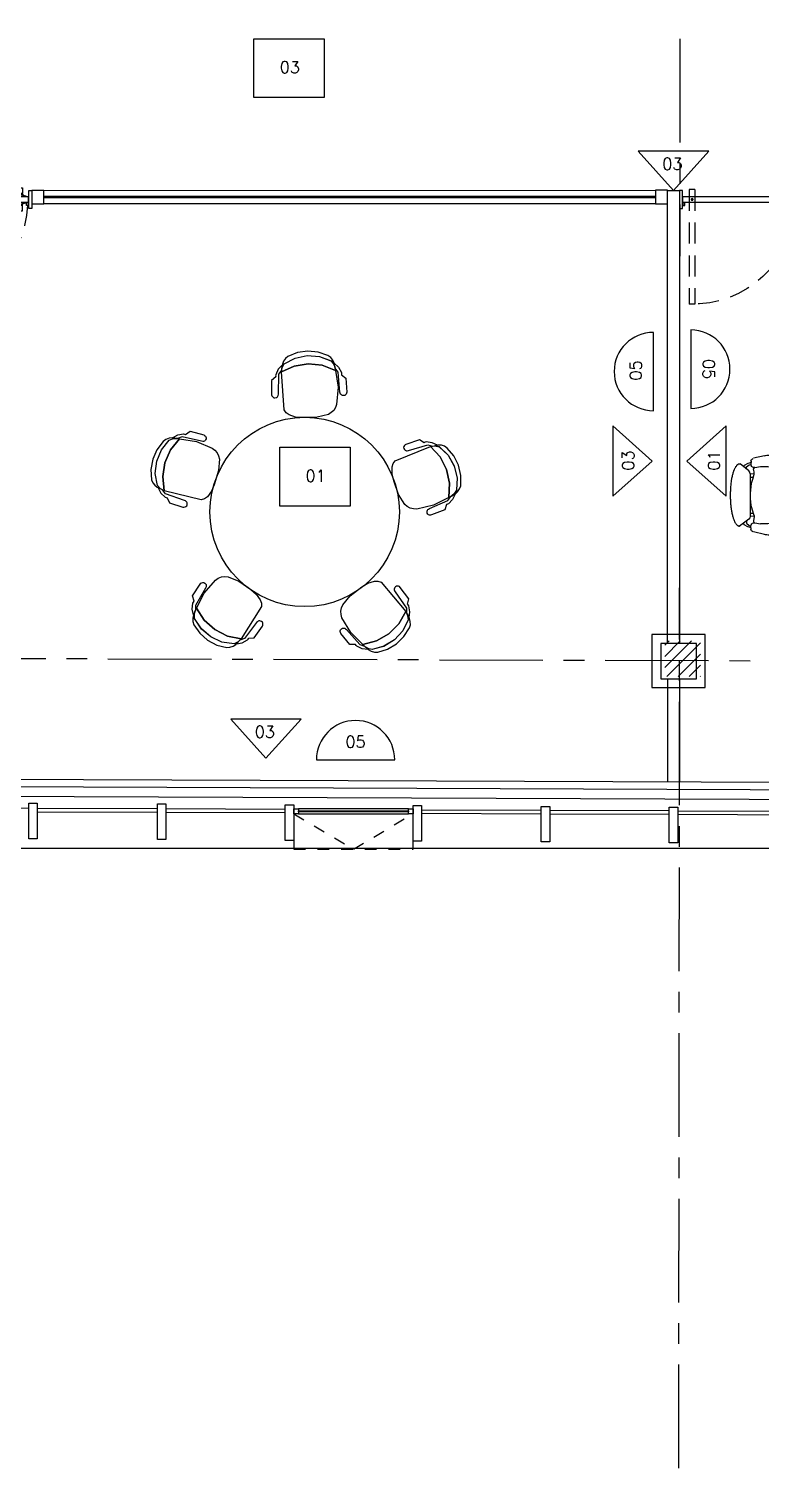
# Model space of a CAD drawing. Extents: x -4 to 325, y -1 to 181.
# Drawn here: x 21.86 to 28.04, y -1.28 to 10.87 of the extents above; entities that cross this region are included whole.
import ezdxf
from ezdxf.enums import TextEntityAlignment as Align

# ---------------------------------------------------------------- set-up
doc = ezdxf.new("R2010")
doc.units = 0
doc.header["$LTSCALE"] = 0.7
doc.header["$MEASUREMENT"] = 0
for name, pattern in [('REC4_A1-00_PLANTA GENERAL$1$X-BB$0$CENTER', [2, 1.25, -0.25, 0.25, -0.25]), ('REC4_A1-00_PLANTA GENERAL$1$X-BB$0$HIDDEN2', [0.1875, 0.125, -0.0625]), ('REC4_A1-00_PLANTA GENERAL$1$X-PP$0$HIDDEN', [0.375, 0.25, -0.125]), ('X-BB$0$HIDDEN2', [0.1875, 0.125, -0.0625])]:
    doc.linetypes.add(name, pattern=pattern)
doc.layers.get('0').update_dxf_attribs({"linetype": 'CONTINUOUS'})
for name, color, linetype in [('REC4_A1-00_PLANTA GENERAL$1$ACABADO INTERIOR', 4, 'CONTINUOUS'), ('REC4_A1-00_PLANTA GENERAL$1$BB$0$A-COLS', 251, 'CONTINUOUS'), ('REC4_A1-00_PLANTA GENERAL$1$BB$0$A-GLAZ', 251, 'CONTINUOUS'), ('REC4_A1-00_PLANTA GENERAL$1$BB$0$A-GRID', 251, 'REC4_A1-00_PLANTA GENERAL$1$X-BB$0$CENTER'), ('REC4_A1-00_PLANTA GENERAL$1$BB$0$A-WALL-FULL', 251, 'CONTINUOUS'), ('REC4_A1-00_PLANTA GENERAL$1$BB$0$A-WALL-PRHT', 251, 'CONTINUOUS'), ('REC4_A1-00_PLANTA GENERAL$1$FN$0$I-FURN-FREE', 1, 'CONTINUOUS'), ('REC4_A1-00_PLANTA GENERAL$1$LAMBRINES', 3, 'CONTINUOUS'), ('REC4_A1-00_PLANTA GENERAL$1$PP$0$I-CANCELERIA', 253, 'CONTINUOUS'), ('REC4_A1-00_PLANTA GENERAL$1$PP$0$I-DOOR', 253, 'CONTINUOUS'), ('REC4_A1-00_PLANTA GENERAL$1$PP$0$I-FLOR-DIMS', 1, 'CONTINUOUS'), ('REC4_A1-00_PLANTA GENERAL$1$PP$0$I-GLAZ', 253, 'CONTINUOUS'), ('REC4_A1-00_PLANTA GENERAL$1$PP$0$I-WALL', 253, 'CONTINUOUS')]:
    doc.layers.add(name, color=color, linetype=linetype)
doc.styles.add('REC4_A1-00_PLANTA GENERAL$0$X-FN$0$ARIAL', font='arial.ttf')
doc.styles.add('ROMANS', font='romans.shx', dxfattribs={"width": 0.75})

# ---------------------------------------------------------------- blocks, each defined once
blk = doc.blocks.new('REC4_A1-00_PLANTA GENERAL$0$X-FN$0$silla princ')
for p, q in [((2744.437, -1476.804), (2744.344, -1476.826)), ((2744.558, -1476.804), (2744.48, -1476.8)), ((2744.305, -1476.933), (2744.228, -1476.874)), ((2744.266, -1476.886), (2744.26, -1476.899)), ((2744.296, -1476.869), (2744.266, -1476.886)), ((2744.285, -1476.912), (2744.286, -1476.899)), ((2744.286, -1476.919), (2744.285, -1476.912)), ((2744.286, -1476.899), (2744.307, -1476.881)), ((2744.307, -1476.866), (2744.296, -1476.869)), ((2744.314, -1476.944), (2744.305, -1476.933)), ((2744.324, -1476.862), (2744.307, -1476.866)), ((2744.307, -1476.881), (2744.323, -1476.879)), ((2744.316, -1476.957), (2744.314, -1476.944)), ((2744.324, -1476.85), (2744.323, -1476.878)), ((2744.345, -1476.917), (2744.349, -1476.904)), ((2744.345, -1476.92), (2744.345, -1476.917)), ((2744.348, -1476.941), (2744.345, -1476.92)), ((2744.35, -1476.954), (2744.348, -1476.941)), ((2744.355, -1476.903), (2744.404, -1476.895)), ((2744.487, -1476.897), (2744.517, -1476.9)), ((2744.519, -1476.901), (2744.551, -1476.907)), ((2744.628, -1476.899), (2744.579, -1476.894)), ((2744.582, -1476.882), (2744.582, -1476.829)), ((2744.67, -1476.909), (2744.628, -1476.899)), ((2744.317, -1477.318), (2744.316, -1476.957)), ((2744.35, -1476.96), (2744.316, -1476.957)), ((2744.316, -1476.986), (2744.342, -1476.984)), ((2744.316, -1477.109), (2744.323, -1477.051)), ((2744.323, -1477.051), (2744.325, -1477.042)), ((2744.325, -1477.042), (2744.344, -1476.977)), ((2744.344, -1476.977), (2744.35, -1476.962)), ((2744.35, -1476.962), (2744.35, -1476.954)), ((2744.317, -1477.152), (2744.316, -1477.109)), ((2744.322, -1477.21), (2744.317, -1477.152)), ((2744.317, -1477.29), (2744.342, -1477.29)), ((2744.348, -1477.315), (2744.317, -1477.318)), ((2744.326, -1477.235), (2744.322, -1477.21)), ((2744.336, -1477.269), (2744.326, -1477.235)), ((2744.345, -1477.3), (2744.336, -1477.269)), ((2744.348, -1477.315), (2744.345, -1477.3)), ((2744.305, -1477.342), (2744.232, -1477.4)), ((2744.266, -1477.388), (2744.261, -1477.377)), ((2744.296, -1477.405), (2744.266, -1477.388)), ((2744.286, -1477.357), (2744.285, -1477.362)), ((2744.285, -1477.362), (2744.286, -1477.375)), ((2744.286, -1477.375), (2744.307, -1477.392)), ((2744.307, -1477.408), (2744.296, -1477.405)), ((2744.314, -1477.331), (2744.305, -1477.342)), ((2744.307, -1477.392), (2744.323, -1477.395)), ((2744.324, -1477.412), (2744.307, -1477.408)), ((2744.317, -1477.318), (2744.314, -1477.331)), ((2744.324, -1477.424), (2744.323, -1477.396)), ((2744.343, -1477.357), (2744.348, -1477.333)), ((2744.35, -1477.37), (2744.343, -1477.357)), ((2744.348, -1477.333), (2744.348, -1477.315)), ((2744.355, -1477.371), (2744.404, -1477.379)), ((2744.487, -1477.377), (2744.517, -1477.374)), ((2744.519, -1477.373), (2744.551, -1477.367)), ((2744.628, -1477.375), (2744.579, -1477.38)), ((2744.582, -1477.392), (2744.582, -1477.445)), ((2744.671, -1477.365), (2744.628, -1477.375)), ((2744.437, -1477.47), (2744.344, -1477.448)), ((2744.558, -1477.47), (2744.48, -1477.474))]:
    blk.add_line(p, q)
at = {"flags": 128}
for points in [[(2744.223, -1476.873), (2744.22, -1476.874), (2744.217, -1476.875), (2744.215, -1476.877), (2744.212, -1476.878), (2744.209, -1476.881), (2744.206, -1476.883), (2744.204, -1476.886), (2744.201, -1476.889), (2744.198, -1476.893), (2744.196, -1476.897), (2744.193, -1476.901), (2744.191, -1476.906), (2744.188, -1476.91), (2744.186, -1476.915), (2744.184, -1476.921), (2744.181, -1476.927), (2744.179, -1476.933), (2744.177, -1476.939), (2744.175, -1476.945), (2744.173, -1476.952), (2744.171, -1476.959), (2744.169, -1476.966), (2744.167, -1476.974), (2744.166, -1476.982), (2744.164, -1476.99), (2744.162, -1476.998), (2744.161, -1477.006), (2744.16, -1477.014), (2744.158, -1477.023), (2744.157, -1477.032), (2744.156, -1477.041), (2744.155, -1477.05), (2744.154, -1477.059), (2744.153, -1477.068), (2744.153, -1477.078), (2744.152, -1477.087), (2744.152, -1477.097), (2744.151, -1477.106), (2744.151, -1477.116), (2744.151, -1477.126), (2744.151, -1477.135), (2744.151, -1477.145), (2744.151, -1477.155), (2744.151, -1477.164), (2744.152, -1477.174), (2744.152, -1477.183), (2744.153, -1477.193), (2744.153, -1477.202), (2744.154, -1477.211), (2744.155, -1477.221), (2744.156, -1477.23), (2744.157, -1477.239), (2744.158, -1477.248), (2744.159, -1477.256), (2744.16, -1477.265), (2744.162, -1477.273), (2744.163, -1477.281), (2744.165, -1477.289), (2744.167, -1477.297), (2744.168, -1477.305), (2744.17, -1477.312), (2744.172, -1477.319), (2744.174, -1477.326), (2744.176, -1477.333), (2744.178, -1477.339), (2744.18, -1477.345), (2744.183, -1477.351), (2744.185, -1477.357), (2744.187, -1477.362), (2744.19, -1477.367), (2744.192, -1477.371), (2744.195, -1477.376), (2744.197, -1477.38), (2744.2, -1477.383), (2744.203, -1477.387), (2744.205, -1477.39), (2744.208, -1477.392), (2744.211, -1477.395), (2744.214, -1477.397), (2744.216, -1477.398), (2744.219, -1477.4), (2744.222, -1477.4), (2744.225, -1477.401), (2744.228, -1477.401)], [(2744.671, -1477.365), (2744.675, -1477.364), (2744.679, -1477.363), (2744.682, -1477.362), (2744.686, -1477.36), (2744.69, -1477.358), (2744.693, -1477.355), (2744.697, -1477.352), (2744.7, -1477.349), (2744.704, -1477.346), (2744.707, -1477.342), (2744.711, -1477.338), (2744.714, -1477.333), (2744.717, -1477.329), (2744.72, -1477.324), (2744.723, -1477.318), (2744.726, -1477.313), (2744.729, -1477.307), (2744.732, -1477.301), (2744.735, -1477.294), (2744.737, -1477.288), (2744.74, -1477.281), (2744.742, -1477.274), (2744.744, -1477.266), (2744.746, -1477.259), (2744.748, -1477.251), (2744.75, -1477.243), (2744.752, -1477.235), (2744.753, -1477.227), (2744.755, -1477.219), (2744.756, -1477.21), (2744.757, -1477.202), (2744.758, -1477.193), (2744.759, -1477.184), (2744.76, -1477.175), (2744.76, -1477.167), (2744.761, -1477.158), (2744.761, -1477.149), (2744.761, -1477.14), (2744.761, -1477.131), (2744.761, -1477.122), (2744.761, -1477.113), (2744.76, -1477.104), (2744.76, -1477.095), (2744.759, -1477.086), (2744.758, -1477.078), (2744.757, -1477.069), (2744.756, -1477.06), (2744.754, -1477.052), (2744.753, -1477.044), (2744.751, -1477.036), (2744.749, -1477.028), (2744.748, -1477.02), (2744.746, -1477.012), (2744.743, -1477.005), (2744.741, -1476.998), (2744.739, -1476.991), (2744.736, -1476.984), (2744.734, -1476.977), (2744.731, -1476.971), (2744.728, -1476.965), (2744.725, -1476.959), (2744.722, -1476.954), (2744.719, -1476.948), (2744.716, -1476.943), (2744.713, -1476.939), (2744.71, -1476.934), (2744.706, -1476.93), (2744.703, -1476.927), (2744.699, -1476.923), (2744.696, -1476.92), (2744.692, -1476.918), (2744.688, -1476.915), (2744.685, -1476.913), (2744.681, -1476.911), (2744.677, -1476.91), (2744.673, -1476.909), (2744.67, -1476.909)]]:
    blk.add_lwpolyline(points, dxfattribs=at)
for centre, radius, start, end in [((2744.349, -1476.851), 0.0254, 103.3925, 178.698), ((2744.472, -1476.952), 0.152, 87.0643, 103.3925), ((2744.556, -1476.829), 0.0254, 0, 87.0643), ((2744.224, -1476.879), 0.00635, 52.4809, 102.7266), ((2744.349, -1476.878), 0.0254, 178.698, 262.725), ((2744.349, -1476.878), 0.0254, 262.725, 284.3814), ((2744.437, -1477.244), 0.35, 81.7564, 95.3033), ((2744.514, -1476.926), 0.0254, 78.6901, 83.8298), ((2744.556, -1476.882), 0.0254, 258.6901, 0), ((2744.228, -1477.395), 0.00635, 268.8874, 308.2544), ((2744.349, -1477.396), 0.0254, 97.275, 181.3019), ((2744.349, -1477.423), 0.0254, 181.3019, 256.6075), ((2744.349, -1477.396), 0.0254, 75.6186, 97.275), ((2744.437, -1477.03), 0.35, 264.6967, 278.2436), ((2744.514, -1477.348), 0.0254, 276.1702, 281.3099), ((2744.556, -1477.392), 0.0254, 0, 101.3099), ((2744.472, -1477.322), 0.152, 256.6075, 272.9357), ((2744.556, -1477.445), 0.0254, 272.9357, 0)]:
    blk.add_arc(centre, radius, start, end)
blk = doc.blocks.new('REC4_A1-00_PLANTA GENERAL$1$X-PP$0$door')
at = {"layer": 'REC4_A1-00_PLANTA GENERAL$1$PP$0$I-DOOR', "linetype": 'Continuous', "extrusion": (7.03085e-08, -3.52258e-06, 1)}
for p, q in [((61213.271, 25536.376, 0), (61213.183, 25536.376, 0)), ((61213.271, 25536.376, 0), (61213.183, 25536.376, 0)), ((61214.007, 25536.427, 0), (61214.055, 25536.427, 0)), ((61214.107, 25536.37), (61213.159, 25536.37)), ((61214.107, 25536.322, 0), (61213.159, 25536.322, 0)), ((61213.271, 25536.316, 0), (61213.182, 25536.316, 0)), ((61213.271, 25536.316, 0), (61213.182, 25536.316, 0)), ((61214.02, 25536.346, 0), (61214.042, 25536.346, 0)), ((61214.031, 25536.357, 0), (61214.031, 25536.335, 0)), ((61214.091, 25536.295, 0), (61214.091, 25536.32, 0)), ((61214.11, 25536.32, 0), (61214.091, 25536.32, 0)), ((61214.11, 25536.295, 0), (61214.091, 25536.295, 0)), ((61214.093, 25536.297, 0), (61214.093, 25536.318, 0)), ((61214.11, 25536.318, 0), (61214.093, 25536.318, 0)), ((61214.093, 25536.297, 0), (61214.11, 25536.297, 0)), ((61214.107, 25536.322, 0), (61214.107, 25536.37))]:
    blk.add_line(p, q, dxfattribs=at)
at = {"layer": 'REC4_A1-00_PLANTA GENERAL$1$PP$0$I-DOOR', "linetype": 'REC4_A1-00_PLANTA GENERAL$1$X-PP$0$HIDDEN', "extrusion": (7.03085e-08, -3.52258e-06, 1)}
for p, q in [((61214.007, 25536.427, 0), (61214.007, 25535.475, 0)), ((61214.055, 25536.427, 0), (61214.055, 25535.475, 0)), ((61214.007, 25535.475, 0), (61214.055, 25535.475, 0))]:
    blk.add_line(p, q, dxfattribs=at)
at = {"layer": 'REC4_A1-00_PLANTA GENERAL$1$PP$0$I-DOOR', "linetype": 'Continuous', "extrusion": (-7.03085e-08, -3.52258e-06, 1)}
for p, q in [((61213.156, 25536.32, 0), (61213.176, 25536.32, 0)), ((61213.156, 25536.318, 0), (61213.174, 25536.318, 0)), ((61213.174, 25536.297, 0), (61213.156, 25536.297, 0)), ((61213.156, 25536.295, 0), (61213.176, 25536.295, 0)), ((61213.174, 25536.297, 0), (61213.174, 25536.318, 0)), ((61213.176, 25536.295, 0), (61213.176, 25536.32, 0))]:
    blk.add_line(p, q, dxfattribs=at)
at = {"layer": 'REC4_A1-00_PLANTA GENERAL$1$PP$0$I-DOOR', "linetype": 'Continuous'}
blk.add_line((61213.159, 25536.322, 0), (61213.159, 25536.37), dxfattribs=at)
at = {"layer": 'REC4_A1-00_PLANTA GENERAL$1$PP$0$I-DOOR', "linetype": 'Continuous', "extrusion": (1.26458e-05, -3.51329e-06, 1), "elevation": 0.684}
blk.add_lwpolyline([(61213.131, 25536.271), (61213.156, 25536.271), (61213.156, 25536.421), (61213.131, 25536.421), (61213.131, 25536.271)], dxfattribs=at)
at = {"layer": 'REC4_A1-00_PLANTA GENERAL$1$PP$0$I-DOOR', "linetype": 'Continuous', "extrusion": (7.03085e-08, -3.52258e-06, 1), "elevation": -0.086}
for points in [[(61213.271, 25536.37), (61213.271, 25536.376), (61213.249, 25536.381, -0.342611), (61213.246, 25536.386), (61213.246, 25536.389), (61213.208, 25536.389), (61213.208, 25536.386, -0.342611), (61213.205, 25536.381), (61213.183, 25536.376), (61213.183, 25536.37)], [(61213.271, 25536.37), (61213.271, 25536.376), (61213.249, 25536.381, -0.342611), (61213.246, 25536.386), (61213.246, 25536.389), (61213.208, 25536.389), (61213.208, 25536.386, -0.342611), (61213.205, 25536.381), (61213.183, 25536.376), (61213.183, 25536.37)], [(61213.227, 25536.427), (61213.243, 25536.427, -0.046797), (61213.314, 25536.42, -0.2009), (61213.317, 25536.418), (61213.334, 25536.393, 1), (61213.338, 25536.396), (61213.322, 25536.425, 0.203005), (61213.318, 25536.428, 0.054377), (61213.224, 25536.442), (61213.211, 25536.442), (61213.211, 25536.394), (61213.239, 25536.394), (61213.239, 25536.396), (61213.246, 25536.396), (61213.246, 25536.427)], [(61213.227, 25536.427), (61213.243, 25536.427, -0.046797), (61213.314, 25536.42, -0.2009), (61213.317, 25536.418), (61213.334, 25536.393, 1), (61213.338, 25536.396), (61213.322, 25536.425, 0.203005), (61213.318, 25536.428, 0.054377), (61213.224, 25536.442), (61213.211, 25536.442), (61213.211, 25536.394), (61213.239, 25536.394), (61213.239, 25536.396), (61213.246, 25536.396), (61213.246, 25536.427)], [(61213.271, 25536.322), (61213.271, 25536.316), (61213.249, 25536.311, 0.342611), (61213.245, 25536.307), (61213.245, 25536.303), (61213.208, 25536.303), (61213.208, 25536.307, 0.342611), (61213.205, 25536.311), (61213.182, 25536.316), (61213.182, 25536.322)], [(61213.271, 25536.322), (61213.271, 25536.316), (61213.249, 25536.311, 0.342611), (61213.245, 25536.307), (61213.245, 25536.303), (61213.208, 25536.303), (61213.208, 25536.307, 0.342611), (61213.205, 25536.311), (61213.182, 25536.316), (61213.182, 25536.322)], [(61213.227, 25536.266), (61213.243, 25536.266, 0.046797), (61213.314, 25536.272, 0.2009), (61213.317, 25536.274), (61213.334, 25536.299, -1), (61213.338, 25536.296), (61213.322, 25536.268, -0.203005), (61213.318, 25536.264, -0.054377), (61213.224, 25536.251), (61213.211, 25536.251), (61213.211, 25536.298), (61213.239, 25536.298), (61213.239, 25536.297), (61213.245, 25536.297), (61213.245, 25536.266)], [(61213.227, 25536.266), (61213.243, 25536.266, 0.046797), (61213.314, 25536.272, 0.2009), (61213.317, 25536.274), (61213.334, 25536.299, -1), (61213.338, 25536.296), (61213.322, 25536.268, -0.203005), (61213.318, 25536.264, -0.054377), (61213.224, 25536.251), (61213.211, 25536.251), (61213.211, 25536.298), (61213.239, 25536.298), (61213.239, 25536.297), (61213.245, 25536.297), (61213.245, 25536.266)]]:
    blk.add_lwpolyline(points, format="xyb", dxfattribs=at)
for points in [[(61213.241, 25536.389), (61213.241, 25536.394), (61213.213, 25536.394), (61213.213, 25536.389)], [(61213.241, 25536.389), (61213.241, 25536.394), (61213.213, 25536.394), (61213.213, 25536.389)], [(61213.241, 25536.303), (61213.241, 25536.298), (61213.213, 25536.298), (61213.213, 25536.303)], [(61213.241, 25536.303), (61213.241, 25536.298), (61213.213, 25536.298), (61213.213, 25536.303)]]:
    blk.add_lwpolyline(points, dxfattribs=at)
at = {"layer": 'REC4_A1-00_PLANTA GENERAL$1$PP$0$I-DOOR', "linetype": 'Continuous', "extrusion": (-1.26458e-05, -3.51329e-06, 1), "elevation": -0.864}
blk.add_lwpolyline([(61214.135, 25536.271), (61214.11, 25536.271), (61214.11, 25536.421), (61214.135, 25536.421), (61214.135, 25536.271)], dxfattribs=at)
at = {"layer": 'REC4_A1-00_PLANTA GENERAL$1$PP$0$I-DOOR', "linetype": 'Continuous', "extrusion": (7.03085e-08, -3.52258e-06, 1)}
blk.add_circle((61214.031, 25536.346, -0.086), 0.0075, dxfattribs=at)
at = {"layer": 'REC4_A1-00_PLANTA GENERAL$1$PP$0$I-DOOR', "linetype": 'REC4_A1-00_PLANTA GENERAL$1$X-PP$0$HIDDEN', "extrusion": (7.03085e-08, -3.52258e-06, 1)}
blk.add_arc((61214.025, 25536.332, -0.086), 0.857, 182.1968, 272.0579, dxfattribs=at)
blk = doc.blocks.new('REC4_A1-00_PLANTA GENERAL', base_point=(3911.241, -3265.11))
at = {"layer": 'REC4_A1-00_PLANTA GENERAL$1$BB$0$A-GRID'}
h = blk.add_hatch(dxfattribs=at)
h.set_pattern_fill('ANSI31', color=8, scale=0.53)
h.set_pattern_definition([(45, (0.03352, 0.020166), (-0.046845824, 0.046845824), [])])
h.paths.add_polyline_path([(1.568, 35.855), (1.217, 35.855), (1.217, 35.491), (1.568, 35.491)])
h.paths.add_polyline_path([(8.055, 35.805), (7.755, 35.805), (7.755, 35.514), (8.055, 35.514)])
h.paths.add_polyline_path([(14.575, 35.809), (14.275, 35.809), (14.275, 35.519), (14.575, 35.519)])
h.paths.add_polyline_path([(21.047, 35.804), (20.747, 35.804), (20.747, 35.514), (21.047, 35.514)])
edge = h.paths.add_edge_path()
edge.add_arc((27.426, 35.604), 0.157, 0, 360)
h.paths.add_polyline_path([(34.115, 35.794), (33.815, 35.794), (33.815, 35.504), (34.115, 35.504)])
h.paths.add_polyline_path([(40.558, 35.789), (40.258, 35.789), (40.258, 35.499), (40.558, 35.499)])
edge = h.paths.add_edge_path()
edge.add_arc((46.97, 35.639), 0.213, 0, 360)
edge = h.paths.add_edge_path()
edge.add_arc((33.934, 29.57), 0.172, 0, 360)
h.paths.add_polyline_path([(1.577, 29.832), (1.226, 29.832), (1.226, 29.468), (1.577, 29.468)])
h.paths.add_polyline_path([(8.051, 29.787), (7.75, 29.787), (7.75, 29.487), (8.051, 29.487)])
h.paths.add_polyline_path([(14.385, 29.799), (14.262, 29.799), (14.262, 29.499), (14.382, 29.499)])
h.paths.add_polyline_path([(14.563, 29.799), (14.385, 29.799), (14.382, 29.499), (14.563, 29.499)])
h.paths.add_polyline_path([(21.122, 29.553), (20.799, 29.552), (20.799, 29.393), (21.122, 29.393)])
h.paths.add_polyline_path([(21.122, 29.822), (21.045, 29.822), (20.799, 29.822), (20.799, 29.552), (21.122, 29.553)])
h.paths.add_polyline_path([(27.542, 29.773), (27.291, 29.773), (27.291, 29.523), (27.542, 29.523)])
h.paths.add_polyline_path([(40.526, 29.772), (40.276, 29.772), (40.276, 29.522), (40.526, 29.522)])
h.paths.add_polyline_path([(47.076, 29.802), (46.766, 29.802), (46.766, 29.492), (47.076, 29.492)])
h.paths.add_polyline_path([(1.565, 23.848), (1.214, 23.848), (1.214, 23.484), (1.565, 23.484)])
h.paths.add_polyline_path([(7.996, 23.808), (7.695, 23.808), (7.695, 23.509), (7.996, 23.509)])
h.paths.add_polyline_path([(14.596, 23.806), (14.225, 23.807), (14.225, 23.507), (14.593, 23.506)])
h.paths.add_polyline_path([(14.526, 23.806), (14.596, 23.806), (14.593, 23.506), (14.526, 23.506)], flags=16)
h.paths.add_polyline_path([(27.533, 23.739), (27.282, 23.739), (27.282, 23.489), (27.533, 23.489)])
edge = h.paths.add_edge_path()
edge.add_arc((33.916, 23.6), 0.157, 0, 360)
h.paths.add_polyline_path([(40.52, 23.676), (40.269, 23.676), (40.269, 23.463), (40.52, 23.463)])
h.paths.add_polyline_path([(40.52, 23.713), (40.269, 23.713), (40.269, 23.676), (40.52, 23.676)])
h.paths.add_polyline_path([(47.06, 23.676), (46.81, 23.676), (46.81, 23.45), (47.06, 23.45)])
h.paths.add_polyline_path([(47.06, 23.7), (46.81, 23.7), (46.81, 23.676), (47.06, 23.676)])
h.paths.add_polyline_path([(1.546, 17.847), (1.195, 17.847), (1.195, 17.483), (1.546, 17.483)])
h.paths.add_polyline_path([(8.063, 17.807), (7.762, 17.807), (7.762, 17.507), (8.063, 17.507)])
h.paths.add_polyline_path([(14.434, 17.792), (14.322, 17.792), (14.322, 17.492), (14.428, 17.492)])
h.paths.add_polyline_path([(14.623, 17.792), (14.434, 17.792), (14.428, 17.492), (14.623, 17.492)])
h.paths.add_polyline_path([(27.523, 17.756), (27.273, 17.756), (27.273, 17.506), (27.523, 17.506)])
edge = h.paths.add_edge_path()
edge.add_arc((33.905, 17.577), 0.157, 0, 360)
h.paths.add_polyline_path([(40.513, 17.738), (40.311, 17.738), (40.311, 17.526), (40.513, 17.526)])
h.paths.add_polyline_path([(40.311, 17.738), (40.262, 17.738), (40.262, 17.489), (40.513, 17.489), (40.513, 17.526), (40.311, 17.526)])
h.paths.add_polyline_path([(47.068, 17.754), (46.767, 17.754), (46.767, 17.526), (47.068, 17.526)])
h.paths.add_polyline_path([(47.068, 17.526), (46.767, 17.526), (46.767, 17.454), (47.068, 17.454)])
h.paths.add_polyline_path([(1.574, 11.86), (1.223, 11.86), (1.223, 11.496), (1.574, 11.496)])
h.paths.add_polyline_path([(8.066, 11.814), (7.765, 11.814), (7.765, 11.514), (8.066, 11.514)])
h.paths.add_polyline_path([(14.526, 11.799), (14.225, 11.799), (14.225, 11.499), (14.526, 11.499)])
h.paths.add_polyline_path([(21.074, 11.683), (20.751, 11.684), (20.751, 11.414), (21.074, 11.414)])
h.paths.add_polyline_path([(21.074, 11.766), (20.751, 11.766), (20.751, 11.684), (21.074, 11.683)])
h.paths.add_polyline_path([(27.514, 11.744), (27.263, 11.744), (27.263, 11.494), (27.514, 11.494)])
edge = h.paths.add_edge_path()
edge.add_arc((33.88, 11.59), 0.155, 0, 360)
h.paths.add_polyline_path([(40.507, 11.715), (40.256, 11.715), (40.256, 11.464), (40.507, 11.464)])
h.paths.add_polyline_path([(47.026, 11.699), (46.775, 11.699), (46.775, 11.449), (47.026, 11.449)])
h.paths.add_polyline_path([(1.551, 5.838), (1.2, 5.838), (1.2, 5.474), (1.551, 5.474)])
h.paths.add_polyline_path([(8.039, 5.781), (7.768, 5.781), (7.768, 5.482), (8.039, 5.482)])
h.paths.add_polyline_path([(8.068, 5.781), (8.039, 5.781), (8.039, 5.482), (8.068, 5.482)])
h.paths.add_polyline_path([(14.513, 5.756), (14.212, 5.756), (14.212, 5.456), (14.513, 5.456)])
h.paths.add_polyline_path([(21.008, 5.705), (20.758, 5.705), (20.758, 5.455), (21.008, 5.455)])
h.paths.add_polyline_path([(27.53, 5.704), (27.229, 5.704), (27.229, 5.404), (27.53, 5.404)])
h.paths.add_polyline_path([(34.016, 5.653), (33.766, 5.653), (33.766, 5.403), (34.016, 5.403)])
h.paths.add_polyline_path([(40.467, 5.616), (40.207, 5.616), (40.207, 5.356), (40.467, 5.356)])
edge = h.paths.add_edge_path()
edge.add_arc((46.883, 5.476), 0.188, 0, 360)
at = {"layer": 'REC4_A1-00_PLANTA GENERAL$1$ACABADO INTERIOR'}
blk.add_lwpolyline([(47.655, 4.368), (9.648, 4.518)], dxfattribs=at)
at = {"layer": 'REC4_A1-00_PLANTA GENERAL$1$BB$0$A-COLS'}
for points in [[(27.195, 5.384), (27.496, 5.384), (27.496, 5.683), (27.195, 5.683)], [(21.856, 4.332), (21.928, 4.332), (21.928, 4.032), (21.856, 4.032)], [(22.943, 4.326), (23.015, 4.326), (23.015, 4.026), (22.943, 4.026)], [(24.023, 4.319), (24.095, 4.319), (24.095, 4.019), (24.023, 4.019)], [(25.103, 4.312), (25.175, 4.312), (25.175, 4.012), (25.103, 4.012)], [(26.186, 4.305), (26.257, 4.305), (26.257, 4.005), (26.186, 4.005)], [(27.267, 4.299), (27.339, 4.299), (27.339, 3.999), (27.267, 3.999)]]:
    blk.add_lwpolyline(points, close=True, dxfattribs=at)
at = {"layer": 'REC4_A1-00_PLANTA GENERAL$1$BB$0$A-GLAZ'}
for points in [[(21.856, 4.288), (20.848, 4.292)], [(22.943, 4.284), (21.928, 4.288)], [(22.943, 4.254), (21.928, 4.258)], [(24.023, 4.28), (23.015, 4.284)], [(26.186, 4.271), (25.175, 4.275)], [(27.267, 4.267), (26.257, 4.271)], [(28.348, 4.262), (27.339, 4.266)], [(24.023, 4.25), (23.015, 4.254)], [(26.186, 4.241), (25.174, 4.245)], [(27.267, 4.237), (26.257, 4.241)], [(28.348, 4.232), (27.339, 4.236)]]:
    blk.add_lwpolyline(points, dxfattribs=at)
at = {"layer": 'REC4_A1-00_PLANTA GENERAL$1$BB$0$A-GRID'}
blk.add_line((-2.675, 5.63, 1.547), (52.804, 5.461, -3.13), dxfattribs=at)
blk.add_lwpolyline([(27.348, -1.285), (27.391, 43.009)], dxfattribs=at)
at = {"layer": 'REC4_A1-00_PLANTA GENERAL$1$BB$0$A-WALL-FULL'}
blk.add_lwpolyline([(45.765, 4.294), (10.116, 4.435)], dxfattribs=at)
at = {"layer": 'REC4_A1-00_PLANTA GENERAL$1$BB$0$A-WALL-PRHT'}
blk.add_lwpolyline([(45.715, 3.95), (45.765, 3.95), (10.116, 3.95)], dxfattribs=at)
at = {"layer": 'REC4_A1-00_PLANTA GENERAL$1$FN$0$I-FURN-FREE'}
for points in [[(24.441, 8.021), (24.436, 8.049), (24.424, 8.075), (24.407, 8.098), (24.384, 8.115), (24.301, 8.144), (24.214, 8.152), (24.127, 8.139), (24.046, 8.106), (24.025, 8.089), (24.009, 8.067), (23.999, 8.042), (23.997, 8.015), (24.013, 8.044), (24.106, 8.093), (24.208, 8.115), (24.312, 8.106), (24.409, 8.069), (24.428, 8.047), (24.441, 8.021)], [(23.942, 7.934), (23.906, 7.903), (23.908, 7.783), (23.91, 7.775), (23.914, 7.768), (23.92, 7.762), (23.927, 7.757), (23.936, 7.756), (23.946, 7.759), (23.952, 7.761), (23.958, 7.766), (23.961, 7.772), (23.964, 7.778), (23.965, 7.789), (23.97, 7.958), (23.993, 7.992), (23.998, 8.034), (23.964, 7.998), (23.942, 7.952), (23.941, 7.943), (23.942, 7.934), (23.942, 7.934)], [(24.447, 7.989), (24.335, 8.032), (24.217, 8.045), (24.099, 8.025), (23.99, 7.976), (23.997, 8.012), (24.014, 8.044), (24.106, 8.093), (24.208, 8.115), (24.312, 8.106), (24.41, 8.069), (24.429, 8.046), (24.441, 8.019), (24.447, 7.989)], [(24.498, 7.952), (24.536, 7.924), (24.542, 7.804), (24.541, 7.796), (24.537, 7.789), (24.532, 7.782), (24.526, 7.777), (24.516, 7.776), (24.506, 7.777), (24.5, 7.78), (24.494, 7.784), (24.49, 7.789), (24.487, 7.796), (24.485, 7.806), (24.469, 7.974), (24.444, 8.007), (24.436, 8.049), (24.473, 8.015), (24.497, 7.971), (24.499, 7.962), (24.498, 7.952), (24.498, 7.952)], [(23.098, 7.414), (23.07, 7.418), (23.041, 7.415), (23.014, 7.405), (22.991, 7.389), (22.938, 7.319), (22.903, 7.239), (22.888, 7.152), (22.894, 7.065), (22.904, 7.04), (22.92, 7.018), (22.942, 7.001), (22.966, 6.99), (22.944, 7.015), (22.925, 7.118), (22.937, 7.222), (22.977, 7.318), (23.042, 7.399), (23.069, 7.41), (23.098, 7.414)], [(23.181, 7.448), (23.219, 7.475), (23.335, 7.444), (23.342, 7.44), (23.349, 7.434), (23.353, 7.427), (23.356, 7.42), (23.354, 7.41), (23.35, 7.401), (23.345, 7.396), (23.34, 7.392), (23.333, 7.389), (23.326, 7.389), (23.316, 7.39), (23.151, 7.427), (23.112, 7.413), (23.07, 7.418), (23.114, 7.443), (23.163, 7.453), (23.172, 7.451), (23.181, 7.448), (23.181, 7.448)], [(23.13, 7.41), (23.054, 7.318), (23.006, 7.208), (22.988, 7.091), (23.001, 6.972), (22.969, 6.989), (22.944, 7.015), (22.925, 7.118), (22.937, 7.222), (22.977, 7.318), (23.042, 7.4), (23.07, 7.411), (23.1, 7.414), (23.13, 7.41)], [(25.196, 7.378), (25.156, 7.403), (25.042, 7.364), (25.035, 7.36), (25.029, 7.354), (25.025, 7.347), (25.023, 7.339), (25.025, 7.329), (25.03, 7.321), (25.035, 7.316), (25.041, 7.312), (25.048, 7.31), (25.054, 7.31), (25.065, 7.312), (25.227, 7.359), (25.267, 7.348), (25.309, 7.356), (25.263, 7.378), (25.213, 7.384), (25.204, 7.382), (25.196, 7.378), (25.196, 7.378)], [(25.404, 6.916), (25.411, 7.035), (25.386, 7.152), (25.331, 7.258), (25.251, 7.346), (25.287, 7.351), (25.323, 7.344), (25.398, 7.272), (25.45, 7.181), (25.474, 7.08), (25.469, 6.976), (25.453, 6.95), (25.431, 6.93), (25.404, 6.916)], [(25.432, 6.931), (25.458, 6.944), (25.479, 6.964), (25.495, 6.987), (25.505, 7.014), (25.506, 7.102), (25.487, 7.188), (25.448, 7.266), (25.392, 7.333), (25.369, 7.348), (25.343, 7.356), (25.316, 7.357), (25.29, 7.351), (25.323, 7.345), (25.398, 7.272), (25.45, 7.182), (25.474, 7.08), (25.469, 6.976), (25.454, 6.951), (25.432, 6.931)], [(23.026, 6.913), (23.044, 6.87), (23.159, 6.834), (23.167, 6.834), (23.176, 6.835), (23.183, 6.839), (23.19, 6.844), (23.193, 6.853), (23.194, 6.863), (23.194, 6.869), (23.191, 6.876), (23.187, 6.881), (23.181, 6.886), (23.172, 6.89), (23.012, 6.947), (22.987, 6.98), (22.948, 6.997), (22.972, 6.953), (23.009, 6.919), (23.017, 6.915), (23.026, 6.913), (23.026, 6.913)], [(25.385, 6.855), (25.37, 6.811), (25.258, 6.768), (25.25, 6.767), (25.242, 6.767), (25.234, 6.77), (25.227, 6.775), (25.223, 6.784), (25.221, 6.793), (25.221, 6.8), (25.224, 6.807), (25.227, 6.813), (25.233, 6.817), (25.242, 6.822), (25.397, 6.89), (25.421, 6.924), (25.458, 6.944), (25.437, 6.899), (25.403, 6.862), (25.394, 6.858), (25.385, 6.855), (25.385, 6.855)], [(23.253, 6.039), (23.239, 6.084), (23.305, 6.184), (23.311, 6.19), (23.318, 6.194), (23.326, 6.196), (23.334, 6.197), (23.343, 6.192), (23.35, 6.185), (23.354, 6.179), (23.356, 6.173), (23.356, 6.166), (23.355, 6.159), (23.35, 6.15), (23.264, 6.004), (23.265, 5.962), (23.247, 5.924), (23.237, 5.973), (23.243, 6.023), (23.248, 6.032), (23.253, 6.039), (23.253, 6.039)], [(25.055, 6.014), (25.066, 6.06), (24.994, 6.156), (24.988, 6.162), (24.98, 6.165), (24.972, 6.167), (24.964, 6.166), (24.955, 6.161), (24.949, 6.154), (24.946, 6.148), (24.944, 6.141), (24.944, 6.134), (24.946, 6.128), (24.951, 6.118), (25.047, 5.979), (25.048, 5.937), (25.069, 5.9), (25.075, 5.95), (25.066, 6), (25.061, 6.008), (25.055, 6.014), (25.055, 6.014)], [(23.274, 5.979), (23.338, 5.878), (23.427, 5.799), (23.534, 5.745), (23.65, 5.721), (23.624, 5.696), (23.592, 5.68), (23.488, 5.694), (23.393, 5.737), (23.314, 5.805), (23.256, 5.892), (23.255, 5.922), (23.26, 5.952), (23.274, 5.979)], [(23.26, 5.95), (23.247, 5.924), (23.241, 5.896), (23.242, 5.867), (23.25, 5.84), (23.301, 5.768), (23.366, 5.71), (23.444, 5.669), (23.529, 5.648), (23.556, 5.65), (23.582, 5.658), (23.604, 5.673), (23.622, 5.694), (23.592, 5.68), (23.488, 5.694), (23.393, 5.737), (23.314, 5.804), (23.257, 5.892), (23.254, 5.921), (23.26, 5.95)], [(23.714, 5.727), (23.761, 5.73), (23.83, 5.829), (23.833, 5.836), (23.834, 5.845), (23.834, 5.853), (23.831, 5.861), (23.823, 5.867), (23.814, 5.871), (23.807, 5.872), (23.801, 5.872), (23.794, 5.869), (23.788, 5.865), (23.781, 5.858), (23.678, 5.724), (23.639, 5.71), (23.61, 5.678), (23.659, 5.688), (23.704, 5.712), (23.71, 5.719), (23.714, 5.727), (23.714, 5.727)], [(24.679, 5.673), (24.795, 5.704), (24.898, 5.763), (24.982, 5.848), (25.041, 5.952), (25.057, 5.919), (25.062, 5.883), (25.016, 5.789), (24.946, 5.712), (24.857, 5.657), (24.756, 5.63), (24.727, 5.638), (24.701, 5.652), (24.679, 5.673)], [(24.703, 5.651), (24.723, 5.631), (24.748, 5.617), (24.776, 5.609), (24.804, 5.608), (24.888, 5.634), (24.964, 5.678), (25.026, 5.74), (25.073, 5.814), (25.08, 5.84), (25.079, 5.867), (25.072, 5.893), (25.058, 5.917), (25.062, 5.883), (25.017, 5.789), (24.946, 5.712), (24.857, 5.658), (24.757, 5.63), (24.728, 5.637), (24.703, 5.651)], [(24.616, 5.673), (24.569, 5.673), (24.493, 5.766), (24.49, 5.774), (24.488, 5.782), (24.488, 5.79), (24.491, 5.798), (24.498, 5.805), (24.507, 5.81), (24.513, 5.811), (24.52, 5.811), (24.527, 5.81), (24.533, 5.806), (24.54, 5.799), (24.652, 5.672), (24.693, 5.66), (24.723, 5.631), (24.673, 5.637), (24.627, 5.658), (24.621, 5.665), (24.616, 5.673), (24.616, 5.673)]]:
    blk.add_lwpolyline(points, close=True, dxfattribs=at)
for points in [[(23.99, 7.976), (24.099, 8.025), (24.217, 8.045), (24.335, 8.032), (24.447, 7.989), (24.47, 7.846), (24.457, 7.702), (24.448, 7.675), (24.433, 7.651), (24.412, 7.632), (24.388, 7.617), (24.293, 7.594), (24.168, 7.59), (24.11, 7.595), (24.055, 7.614), (24.03, 7.631), (24.013, 7.655), (23.99, 7.976)], [(23.001, 6.972), (22.988, 7.091), (23.006, 7.208), (23.054, 7.318), (23.13, 7.41), (23.273, 7.388), (23.406, 7.331), (23.429, 7.314), (23.447, 7.292), (23.459, 7.267), (23.466, 7.239), (23.458, 7.142), (23.423, 7.022), (23.4, 6.968), (23.365, 6.922), (23.341, 6.904), (23.313, 6.894), (23.001, 6.972)], [(25.251, 7.346), (25.331, 7.258), (25.386, 7.152), (25.411, 7.035), (25.404, 6.916), (25.276, 6.849), (25.134, 6.817), (25.106, 6.818), (25.079, 6.825), (25.054, 6.838), (25.032, 6.857), (24.981, 6.94), (24.939, 7.057), (24.926, 7.114), (24.927, 7.173), (24.936, 7.201), (24.952, 7.225), (25.251, 7.346)], [(23.65, 5.721), (23.534, 5.745), (23.427, 5.799), (23.338, 5.878), (23.274, 5.979), (23.339, 6.108), (23.434, 6.217), (23.457, 6.233), (23.484, 6.244), (23.512, 6.248), (23.54, 6.245), (23.63, 6.208), (23.733, 6.138), (23.777, 6.099), (23.811, 6.051), (23.821, 6.023), (23.821, 5.994), (23.65, 5.721)], [(25.041, 5.952), (24.982, 5.848), (24.898, 5.763), (24.795, 5.704), (24.679, 5.673), (24.576, 5.775), (24.502, 5.899), (24.494, 5.926), (24.492, 5.955), (24.497, 5.983), (24.508, 6.009), (24.572, 6.083), (24.67, 6.16), (24.72, 6.19), (24.776, 6.207), (24.806, 6.207), (24.834, 6.199), (25.041, 5.952)]]:
    blk.add_lwpolyline(points, dxfattribs=at)
blk.add_circle((24.187, 6.793), 0.8, dxfattribs=at)
at = {"layer": 'REC4_A1-00_PLANTA GENERAL$1$LAMBRINES'}
blk.add_lwpolyline([(27.12, 5.309), (27.571, 5.309), (27.571, 5.758), (27.12, 5.758)], close=True, dxfattribs=at)
blk.add_lwpolyline([(9.649, 4.582), (47.656, 4.438)], dxfattribs=at)
at = {"layer": 'REC4_A1-00_PLANTA GENERAL$1$PP$0$I-CANCELERIA'}
for points in [[(21.883, 9.395), (21.984, 9.395), (21.984, 9.509), (21.883, 9.509)], [(27.151, 9.395), (21.984, 9.395), (21.984, 9.509), (27.151, 9.51)], [(24.095, 4.284), (24.135, 4.284), (24.135, 4.244), (24.095, 4.244)], [(24.135, 4.244), (25.063, 4.244), (25.063, 4.284), (24.135, 4.284)], [(25.063, 4.284), (25.103, 4.284), (25.103, 4.244), (25.063, 4.244)]]:
    blk.add_lwpolyline(points, close=True, dxfattribs=at)
at = {"layer": 'REC4_A1-00_PLANTA GENERAL$1$PP$0$I-CANCELERIA', "elevation": 0}
blk.add_lwpolyline([(27.151, 9.395), (27.253, 9.395), (27.253, 9.51), (27.151, 9.51)], close=True, dxfattribs=at)
at = {"layer": 'REC4_A1-00_PLANTA GENERAL$1$PP$0$I-FLOR-DIMS', "linetype": 'REC4_A1-00_PLANTA GENERAL$1$X-BB$0$HIDDEN2'}
for p, q in [((24.095, 4.244), (24.599, 3.944)), ((24.599, 3.944), (25.103, 4.244))]:
    blk.add_line(p, q, dxfattribs=at)
blk.add_lwpolyline([(24.095, 4.244), (24.095, 3.944), (25.103, 3.944), (25.103, 4.244)], dxfattribs=at)
at = {"layer": 'REC4_A1-00_PLANTA GENERAL$1$PP$0$I-GLAZ'}
for points in [[(21.984, 9.457), (21.984, 9.448), (23.276, 9.448), (23.276, 9.457)], [(23.276, 9.457), (23.276, 9.448), (24.618, 9.448), (24.618, 9.457)], [(24.618, 9.457), (24.618, 9.448), (25.96, 9.448), (25.96, 9.457)], [(25.96, 9.457), (25.96, 9.448), (27.151, 9.448), (27.151, 9.457)], [(25.063, 4.269), (25.063, 4.26), (24.135, 4.26), (24.135, 4.269)]]:
    blk.add_lwpolyline(points, close=True, dxfattribs=at)
at = {"layer": 'REC4_A1-00_PLANTA GENERAL$1$PP$0$I-WALL', "elevation": 0}
blk.add_lwpolyline([(27.253, 5.683), (27.253, 9.509), (27.353, 9.509), (27.353, 5.683)], dxfattribs=at)
at = {"layer": 'REC4_A1-00_PLANTA GENERAL$1$PP$0$I-WALL'}
for points in [[(27.253, 5.384), (27.253, 4.515)], [(27.353, 5.384), (27.353, 4.515)]]:
    blk.add_lwpolyline(points, dxfattribs=at)
at = {"layer": 'REC4_A1-00_PLANTA GENERAL$1$FN$0$I-FURN-FREE', "extrusion": (0, 0, -1), "zscale": -1, "rotation": 180}
blk.add_blockref('REC4_A1-00_PLANTA GENERAL$0$X-FN$0$silla princ', (2716.366, -1470.202), dxfattribs=at)
at = {"layer": 'REC4_A1-00_PLANTA GENERAL$1$PP$0$I-DOOR', "color": 4, "xscale": -1.016123107332676, "yscale": 1.016123107332676, "zscale": 1.016123107332676, "rotation": 359.999999999262}
for p in [(62221.96, -25938.638, 0), (62228.451, -25938.638, 0)]:
    blk.add_blockref('REC4_A1-00_PLANTA GENERAL$1$X-PP$0$door', p, dxfattribs=at)
at = {"layer": 'REC4_A1-00_PLANTA GENERAL$1$FN$0$I-FURN-FREE', "style": 'REC4_A1-00_PLANTA GENERAL$0$X-FN$0$ARIAL', "text_generation_flag": 4}
for tag, p, height in [('ITEXT', (44.061, 35.381), 0.0358), ('CAPQT', (44.123, 34.723), 0.00704), ('CAPMC', (44.123, 34.723), 0.00704), ('CAPMG', (44.123, 34.723), 0.00704), ('STYLE', (44.123, 34.723), 0.0572), ('STYLE', (44.123, 34.723), 0.0572), ('CAPPN', (44.123, 34.723), 0.0715), ('L3', (44.123, 34.723), 0.0715), ('L1', (44.123, 34.723), 0.0715), ('L2', (44.123, 34.723), 0.0715)]:
    blk.add_attdef(tag, p, '', height=height, dxfattribs=at)
for tag, p, height, rotation in [('ITEXT', (42.991, 35.06), 0.0358, 30), ('ITEXT', (45.148, 35.123), 0.0358, 330), ('CAPPN', (43.374, 34.522), 0.0715, 30), ('CAPMG', (43.374, 34.522), 0.00704, 30), ('CAPMC', (43.374, 34.522), 0.00704, 30), ('CAPQT', (43.374, 34.522), 0.00704, 30), ('STYLE', (43.374, 34.522), 0.0572, 30), ('STYLE', (43.374, 34.522), 0.0572, 30), ('L1', (43.374, 34.522), 0.0715, 30), ('L2', (43.374, 34.522), 0.0715, 30), ('L3', (43.374, 34.522), 0.0715, 30), ('L1', (44.873, 34.523), 0.0715, 330), ('L3', (44.873, 34.523), 0.0715, 330), ('L2', (44.873, 34.523), 0.0715, 330), ('CAPPN', (44.873, 34.523), 0.0715, 330), ('STYLE', (44.873, 34.523), 0.0572, 330), ('STYLE', (44.873, 34.523), 0.0572, 330), ('CAPMC', (44.873, 34.523), 0.00704, 330), ('CAPMG', (44.873, 34.523), 0.00704, 330), ('CAPQT', (44.873, 34.523), 0.00704, 330), ('ITEXT', (42.225, 34.247), 0.0358, 60), ('ITEXT', (45.961, 34.357), 0.0358, 300), ('STYLE', (42.826, 33.972), 0.0572, 60), ('STYLE', (42.826, 33.972), 0.0572, 60), ('CAPPN', (42.826, 33.972), 0.0715, 60), ('L1', (42.826, 33.972), 0.0715, 60), ('L2', (42.826, 33.972), 0.0715, 60), ('L3', (42.826, 33.972), 0.0715, 60), ('CAPMC', (42.826, 33.972), 0.00704, 60), ('CAPMG', (42.826, 33.972), 0.00704, 60), ('CAPQT', (42.826, 33.972), 0.00704, 60), ('L1', (45.423, 33.975), 0.0715, 300), ('L3', (45.423, 33.975), 0.0715, 300), ('L2', (45.423, 33.975), 0.0715, 300), ('CAPPN', (45.423, 33.975), 0.0715, 300), ('STYLE', (45.423, 33.975), 0.0572, 300), ('STYLE', (45.423, 33.975), 0.0572, 300), ('CAPMC', (45.423, 33.975), 0.00704, 300), ('CAPMG', (45.423, 33.975), 0.00704, 300), ('CAPQT', (45.423, 33.975), 0.00704, 300), ('CAPPN', (42.625, 33.222), 0.0715, 90), ('STYLE', (42.625, 33.222), 0.0572, 90), ('STYLE', (42.625, 33.222), 0.0572, 90), ('L3', (42.625, 33.222), 0.0715, 90), ('L1', (42.625, 33.222), 0.0715, 90), ('L2', (42.625, 33.222), 0.0715, 90), ('ITEXT', (41.968, 33.16), 0.0358, 90), ('CAPQT', (42.625, 33.222), 0.00704, 90), ('CAPMC', (42.625, 33.222), 0.00704, 90), ('CAPMG', (42.625, 33.222), 0.00704, 90), ('CAPPN', (45.624, 33.225), 0.0715, 270), ('L3', (45.624, 33.225), 0.0715, 270), ('L2', (45.624, 33.225), 0.0715, 270), ('L1', (45.624, 33.225), 0.0715, 270), ('STYLE', (45.624, 33.225), 0.0572, 270), ('STYLE', (45.624, 33.225), 0.0572, 270), ('CAPMC', (45.624, 33.225), 0.00704, 270), ('CAPMG', (45.624, 33.225), 0.00704, 270), ('CAPQT', (45.624, 33.225), 0.00704, 270), ('ITEXT', (46.282, 33.287), 0.0358, 270), ('CAPPN', (42.827, 32.473), 0.0715, 120), ('STYLE', (42.827, 32.473), 0.0572, 120), ('STYLE', (42.827, 32.473), 0.0572, 120), ('L2', (42.827, 32.473), 0.0715, 120), ('L1', (42.827, 32.473), 0.0715, 120), ('L3', (42.827, 32.473), 0.0715, 120), ('CAPMC', (42.827, 32.473), 0.00704, 120), ('CAPMG', (42.827, 32.473), 0.00704, 120), ('CAPQT', (42.827, 32.473), 0.00704, 120), ('CAPPN', (45.424, 32.475), 0.0715, 240), ('STYLE', (45.424, 32.475), 0.0572, 240), ('STYLE', (45.424, 32.475), 0.0572, 240), ('L3', (45.424, 32.475), 0.0715, 240), ('L2', (45.424, 32.475), 0.0715, 240), ('L1', (45.424, 32.475), 0.0715, 240), ('CAPMC', (45.424, 32.475), 0.00704, 240), ('CAPMG', (45.424, 32.475), 0.00704, 240), ('CAPQT', (45.424, 32.475), 0.00704, 240), ('ITEXT', (42.289, 32.09), 0.0358, 120), ('CAPPN', (43.376, 31.925), 0.0715, 150), ('ITEXT', (46.025, 32.2), 0.0358, 240), ('STYLE', (43.376, 31.925), 0.0572, 150), ('STYLE', (43.376, 31.925), 0.0572, 150), ('L2', (43.376, 31.925), 0.0715, 150), ('L1', (43.376, 31.925), 0.0715, 150), ('L3', (43.376, 31.925), 0.0715, 150), ('L3', (44.876, 31.926), 0.0715, 210), ('L2', (44.876, 31.926), 0.0715, 210), ('L1', (44.876, 31.926), 0.0715, 210), ('CAPMG', (43.376, 31.925), 0.00704, 150), ('CAPMC', (43.376, 31.925), 0.00704, 150), ('CAPQT', (43.376, 31.925), 0.00704, 150), ('CAPPN', (44.876, 31.926), 0.0715, 210), ('STYLE', (44.876, 31.926), 0.0572, 210), ('STYLE', (44.876, 31.926), 0.0572, 210), ('CAPMC', (44.876, 31.926), 0.00704, 210), ('CAPMG', (44.876, 31.926), 0.00704, 210), ('CAPQT', (44.876, 31.926), 0.00704, 210), ('CAPPN', (44.126, 31.724), 0.0715, 180), ('STYLE', (44.126, 31.724), 0.0572, 180), ('STYLE', (44.126, 31.724), 0.0572, 180), ('L3', (44.126, 31.724), 0.0715, 180), ('L2', (44.126, 31.724), 0.0715, 180), ('L1', (44.126, 31.724), 0.0715, 180), ('CAPMC', (44.126, 31.724), 0.00704, 180), ('CAPMG', (44.126, 31.724), 0.00704, 180), ('CAPQT', (44.126, 31.724), 0.00704, 180), ('ITEXT', (43.101, 31.324), 0.0358, 150), ('ITEXT', (45.258, 31.388), 0.0358, 210), ('ITEXT', (44.188, 31.067), 0.0358, 180)]:
    blk.add_attdef(tag, p, '', height=height, rotation=rotation, dxfattribs=at)
for tag, p, height, width in [('ITEXT', (44.111, 34.78), 0.0286, 0.75), ('PSUT1', (44.123, 34.723), 0.0572, 0.65), ('PSUT2', (44.123, 34.723), 0.0572, 0.65), ('PSUT3', (44.123, 34.723), 0.0572, 0.65)]:
    blk.add_attdef(tag, p, '', height=height, dxfattribs=dict(at, width=width))
for tag, p, height, rotation, width in [('ITEXT', (43.335, 34.565), 0.0286, 30, 0.75), ('PSUT1', (43.374, 34.522), 0.0572, 30, 0.65), ('PSUT2', (43.374, 34.522), 0.0572, 30, 0.65), ('PSUT3', (43.374, 34.522), 0.0572, 30, 0.65), ('ITEXT', (44.891, 34.579), 0.0286, 330, 0.75), ('PSUT1', (44.873, 34.523), 0.0572, 330, 0.65), ('PSUT2', (44.873, 34.523), 0.0572, 330, 0.65), ('PSUT3', (44.873, 34.523), 0.0572, 330, 0.65), ('ITEXT', (42.77, 33.99), 0.0286, 60, 0.75), ('PSUT1', (42.826, 33.972), 0.0572, 60, 0.65), ('PSUT2', (42.826, 33.972), 0.0572, 60, 0.65), ('PSUT3', (42.826, 33.972), 0.0572, 60, 0.65), ('PSUT1', (45.423, 33.975), 0.0572, 300, 0.65), ('PSUT2', (45.423, 33.975), 0.0572, 300, 0.65), ('PSUT3', (45.423, 33.975), 0.0572, 300, 0.65), ('ITEXT', (45.466, 34.014), 0.0286, 300, 0.75), ('PSUT3', (42.625, 33.222), 0.0572, 90, 0.65), ('PSUT1', (42.625, 33.222), 0.0572, 90, 0.65), ('PSUT2', (42.625, 33.222), 0.0572, 90, 0.65), ('ITEXT', (42.568, 33.21), 0.0286, 90, 0.75), ('PSUT1', (45.624, 33.225), 0.0572, 270, 0.65), ('PSUT2', (45.624, 33.225), 0.0572, 270, 0.65), ('PSUT3', (45.624, 33.225), 0.0572, 270, 0.65), ('ITEXT', (45.681, 33.237), 0.0286, 270, 0.75), ('PSUT1', (42.827, 32.473), 0.0572, 120, 0.65), ('PSUT2', (42.827, 32.473), 0.0572, 120, 0.65), ('PSUT3', (42.827, 32.473), 0.0572, 120, 0.65), ('ITEXT', (42.784, 32.434), 0.0286, 120, 0.75), ('PSUT2', (45.424, 32.475), 0.0572, 240, 0.65), ('PSUT3', (45.424, 32.475), 0.0572, 240, 0.65), ('PSUT1', (45.424, 32.475), 0.0572, 240, 0.65), ('ITEXT', (45.48, 32.457), 0.0286, 240, 0.75), ('PSUT2', (43.376, 31.925), 0.0572, 150, 0.65), ('PSUT1', (43.376, 31.925), 0.0572, 150, 0.65), ('PSUT3', (43.376, 31.925), 0.0572, 150, 0.65), ('ITEXT', (43.358, 31.869), 0.0286, 150, 0.75), ('PSUT2', (44.876, 31.926), 0.0572, 210, 0.65), ('PSUT3', (44.876, 31.926), 0.0572, 210, 0.65), ('PSUT1', (44.876, 31.926), 0.0572, 210, 0.65), ('ITEXT', (44.915, 31.883), 0.0286, 210, 0.75), ('PSUT1', (44.126, 31.724), 0.0572, 180, 0.65), ('PSUT2', (44.126, 31.724), 0.0572, 180, 0.65), ('PSUT3', (44.126, 31.724), 0.0572, 180, 0.65), ('ITEXT', (44.138, 31.667), 0.0286, 180, 0.75)]:
    blk.add_attdef(tag, p, '', height=height, rotation=rotation, dxfattribs=dict(at, width=width))

msp = doc.modelspace()

# ---------------------------------------------------------------- block references
at = {"linetype": 'X-BB$0$HIDDEN2'}
msp.add_blockref('REC4_A1-00_PLANTA GENERAL', (3911.241, -3265.11), dxfattribs=at)

# ---------------------------------------------------------------- next in the draw order: linework, layer by layer
msp.add_lwpolyline([(23.758, 10.79), (24.353, 10.79), (24.353, 10.294), (23.758, 10.294)], close=True)
at = {"elevation": 0}
msp.add_lwpolyline([(27.303, 9.509), (27.601, 9.84), (27.005, 9.84), (27.303, 9.509)], dxfattribs=at)
for points in [[(27.133, 7.648), (27.133, 8.31, 1)], [(27.449, 8.33), (27.449, 7.668, 1)], [(24.286, 4.7), (24.948, 4.7, 1)]]:
    msp.add_lwpolyline(points, format="xyb", close=True)
for points in [[(27.122, 7.222), (26.791, 7.52), (26.791, 6.925), (27.122, 7.222)], [(27.416, 7.222), (27.747, 6.925), (27.747, 7.52), (27.416, 7.222)], [(23.86, 4.712), (24.157, 5.042), (23.562, 5.042), (23.86, 4.712)]]:
    msp.add_lwpolyline(points)
msp.add_lwpolyline([(23.976, 7.339), (24.571, 7.339), (24.571, 6.842), (23.976, 6.842)], close=True, dxfattribs=at)

# ---------------------------------------------------------------- next in the draw order: texts
at = {"color": 7, "ltscale": 0.01, "style": 'ROMANS'}
for s, p in [('03', (23.976, 10.549)), ('03', (27.208, 9.733, 0)), ('01', (24.194, 7.098, 0)), ('03', (23.765, 4.935)), ('05', (24.531, 4.852))]:
    msp.add_text(s, height=0.1, dxfattribs=at).set_placement(p, align=Align.MIDDLE_LEFT)
for s, rotation, p in [('05', 90, (26.984, 7.903)), ('05', 270, (27.601, 8.085)), ('03', 90, (26.92, 7.142)), ('01', 90, (27.645, 7.142))]:
    msp.add_text(s, height=0.1, rotation=rotation, dxfattribs=at).set_placement(p, align=Align.MIDDLE_LEFT)

doc.saveas('drawing.dxf')
